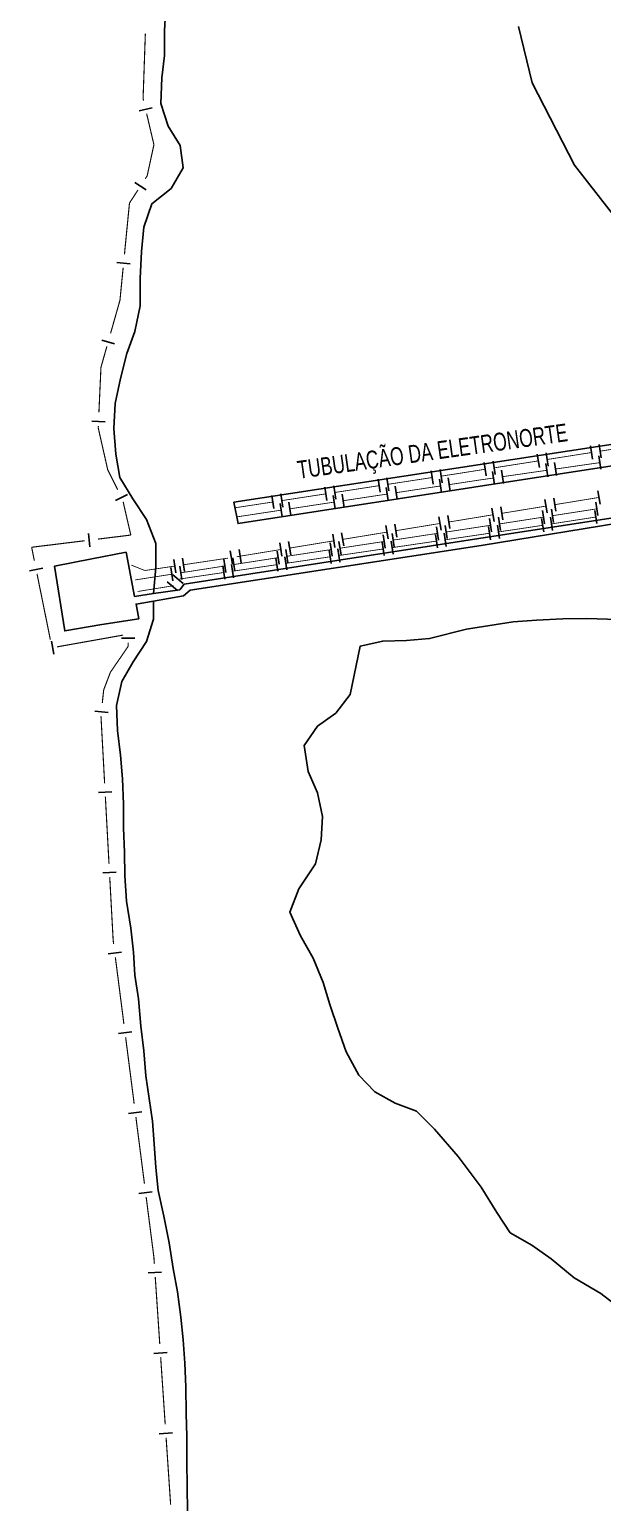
# Model space of a CAD drawing. Extents: x 200604 to 201918, y 4843538 to 4845237.
# Drawn here: x 200637.4 to 200765.4, y 4843894 to 4844223.9 of the extents above; entities that cross this region are included whole.
import ezdxf

# ---------------------------------------------------------------- set-up
doc = ezdxf.new("R2010")
doc.units = 0
doc.header["$LTSCALE"] = 1.5
doc.header["$MEASUREMENT"] = 0
for name, color, linetype in [('CD_MALHA_LOTES', 7, 'CONTINUOUS'), ('HD-ADUTORAS', 170, 'CONTINUOUS'), ('HD-CURSO-PERENE', 170, 'CONTINUOUS'), ('HD-TXT-ADUTORA', 170, 'CONTINUOUS'), ('LM-LIM-SETORES-BAIRROS', 250, 'CONTINUOUS'), ('RU-EMBARC-TRAPICHE', 7, 'CONTINUOUS'), ('RU-QUADRA', 210, 'CONTINUOUS')]:
    doc.layers.add(name, color=color, linetype=linetype)
doc.styles.add('ARIAL', font='ARIAL.SHX')

msp = doc.modelspace()

# ---------------------------------------------------------------- linework, layer by layer
at = {"layer": 'CD_MALHA_LOTES', "linetype": 'Continuous', "flags": 128}
for points in [[(200769.68, 4844180.03), (200759.13, 4844193.56), (200749.66, 4844211.96), (200746.62, 4844224.61)], [(200771.17, 4843936.59), (200765.02, 4843941.39), (200759.06, 4843944.91), (200753.92, 4843949.16), (200749.59, 4843952.22), (200744.76, 4843954.96), (200741.79, 4843959.52), (200738.3, 4843965.13), (200733.16, 4843972.03), (200727.88, 4843978.12), (200723.8, 4843982.18), (200719.1, 4843983.91), (200714.5, 4843986.5), (200710.94, 4843990.19), (200708.14, 4843995.41), (200706.23, 4844000.68), (200704.5, 4844005.97), (200702.97, 4844010.92), (200700.76, 4844016.36), (200697.93, 4844021.35), (200695.54, 4844026.66), (200697.58, 4844031.82), (200701.26, 4844037.42), (200702.55, 4844042.81), (200702.83, 4844047.99), (200701.72, 4844053.3), (200699.66, 4844058.09), (200698.71, 4844063.9), (200701.71, 4844068.22), (200705.83, 4844071.11), (200709.04, 4844075.24), (200711.28, 4844086.1), (200716.3, 4844087.21), (200721.59, 4844087.31), (200726.74, 4844087.77), (200735.01, 4844089.86), (200740.23, 4844090.67), (200745.43, 4844091.53), (200750.66, 4844091.85), (200756.52, 4844092.19), (200761.9, 4844092.25), (200768.8, 4844092.03)]]:
    msp.add_lwpolyline(points, dxfattribs=at)
at = {"layer": 'HD-ADUTORAS'}
for points in [[(200763.128234, 4844127.872357), (200762.661111, 4844130.835767)], [(200765.10384, 4844128.183772), (200764.636718, 4844131.147182)], [(200739.420956, 4844124.13538), (200738.953834, 4844127.098789)], [(200741.396563, 4844124.446795), (200740.92944, 4844127.410204)], [(200751.274595, 4844126.003869), (200750.807473, 4844128.967278)], [(200752.706004, 4844126.866433), (200753.13605, 4844123.897416)], [(200753.250201, 4844126.315283), (200752.783079, 4844129.278693)], [(200754.685349, 4844127.15313), (200755.115395, 4844124.184114)], [(200764.582072, 4844128.586617), (200765.012117, 4844125.6176)], [(200715.697993, 4844120.461041), (200715.242465, 4844123.426255)], [(200717.674802, 4844120.764726), (200717.219275, 4844123.72994)], [(200727.558849, 4844122.283151), (200727.103322, 4844125.248365)], [(200728.952292, 4844123.365241), (200729.403092, 4844120.399304)], [(200729.535659, 4844122.586836), (200729.080131, 4844125.55205)], [(200730.929583, 4844123.665774), (200731.380383, 4844120.699838)], [(200740.829937, 4844125.14625), (200741.259983, 4844122.177233)], [(200742.809282, 4844125.432947), (200743.239328, 4844122.46393)], [(200691.97628, 4844116.816822), (200691.520752, 4844119.782036)], [(200693.953089, 4844117.120507), (200693.497562, 4844120.085721)], [(200703.837136, 4844118.638932), (200703.381609, 4844121.604146)], [(200705.2248, 4844119.758838), (200705.675601, 4844116.792901)], [(200705.813946, 4844118.942617), (200705.358418, 4844121.907831)], [(200707.202091, 4844120.059371), (200707.652892, 4844117.093435)], [(200717.088546, 4844121.562039), (200717.539347, 4844118.596103)], [(200719.065837, 4844121.862573), (200719.516638, 4844118.896636)], [(200764.355467, 4844120.800865), (200764.840451, 4844117.840326)], [(200693.361055, 4844117.955636), (200693.811855, 4844114.9897)], [(200695.338346, 4844118.25617), (200695.789146, 4844115.290233)], [(200740.671156, 4844116.920996), (200741.156139, 4844113.960457)], [(200742.644848, 4844117.244319), (200743.129832, 4844114.28378)], [(200752.450288, 4844113.443541), (200751.990077, 4844116.408032)], [(200752.513311, 4844118.860931), (200752.998295, 4844115.900392)], [(200754.426615, 4844113.750348), (200753.966404, 4844116.714839)], [(200754.487004, 4844119.184253), (200754.971988, 4844116.223714)], [(200764.10174, 4844113.455789), (200763.640361, 4844116.420098)], [(200764.308251, 4844115.284384), (200763.848041, 4844118.248874)], [(200716.986844, 4844113.041128), (200717.471828, 4844110.080589)], [(200718.960537, 4844113.36445), (200719.44552, 4844110.403911)], [(200728.829, 4844114.981062), (200729.313983, 4844112.020523)], [(200730.701075, 4844110.104161), (200730.248977, 4844113.0699)], [(200730.802692, 4844115.304384), (200731.287676, 4844112.343845)], [(200740.586871, 4844111.611154), (200740.134773, 4844114.576893)], [(200742.344378, 4844110.121901), (200741.905626, 4844113.089644)], [(200742.564031, 4844111.912553), (200742.111932, 4844114.878292)], [(200752.244502, 4844111.610275), (200751.783124, 4844114.574584)], [(200754.220709, 4844111.917861), (200753.75933, 4844114.88217)], [(200705.144688, 4844111.101193), (200705.629672, 4844108.140654)], [(200707.118381, 4844111.424516), (200707.603364, 4844108.463977)], [(200716.86096, 4844107.99437), (200716.408862, 4844110.960109)], [(200718.838119, 4844108.295769), (200718.386021, 4844111.261508)], [(200728.494913, 4844108.074389), (200728.05616, 4844111.042132)], [(200728.723916, 4844109.802762), (200728.271817, 4844112.768501)], [(200730.473408, 4844108.366891), (200730.034655, 4844111.334633)], [(200740.365883, 4844109.8294), (200739.927131, 4844112.797142)], [(200682.247508, 4844107.350269), (200682.732492, 4844104.389731)], [(200684.221201, 4844107.673592), (200684.706184, 4844104.713053)], [(200693.135048, 4844104.377586), (200692.68295, 4844107.343325)], [(200693.302532, 4844109.161259), (200693.787516, 4844106.20072)], [(200695.112208, 4844104.678985), (200694.66011, 4844107.644723)], [(200695.276225, 4844109.484581), (200695.761208, 4844106.524042)], [(200704.752972, 4844104.564368), (200704.31422, 4844107.53211)], [(200704.998004, 4844106.185978), (200704.545906, 4844109.151717)], [(200706.731467, 4844104.856869), (200706.292715, 4844107.824612)], [(200706.975163, 4844106.487377), (200706.523065, 4844109.453116)], [(200716.623943, 4844106.319378), (200716.18519, 4844109.287121)], [(200718.602438, 4844106.61188), (200718.163685, 4844109.579623)], [(200669.427651, 4844100.67519), (200668.96518, 4844103.639329)], [(200669.611287, 4844105.460215), (200670.055107, 4844102.493226)], [(200671.403743, 4844100.983504), (200670.941273, 4844103.947643)], [(200671.58928, 4844105.756095), (200672.0331, 4844102.789106)], [(200681.011032, 4844101.054346), (200680.572279, 4844104.022089)], [(200681.284207, 4844102.525073), (200680.821737, 4844105.489212)], [(200682.989527, 4844101.346848), (200682.550774, 4844104.314591)], [(200683.2603, 4844102.833386), (200682.797829, 4844105.797526)], [(200692.882002, 4844102.809357), (200692.443249, 4844105.777099)], [(200694.860497, 4844103.101859), (200694.421744, 4844106.069601)], [(200670.445465, 4844098.534182), (200668.153544, 4844100.469925)], [(200671.73596, 4844100.062128), (200669.44404, 4844101.997872)]]:
    msp.add_lwpolyline(points, dxfattribs=at)
at = {"layer": 'HD-ADUTORAS', "const_width": 0.18}
for points in [[(200774.748311, 4844131.222551), (200764.870279, 4844129.665477)], [(200751.041034, 4844127.485573), (200741.163002, 4844125.928499)], [(200762.894672, 4844129.354062), (200753.01664, 4844127.796988)], [(200754.900372, 4844125.668622), (200764.797094, 4844127.102108)], [(200727.331086, 4844123.765758), (200717.447038, 4844122.247333)], [(200731.72, 4844124.44), (200729.307895, 4844124.069443)], [(200731.154983, 4844122.182806), (200737.086856, 4844123.084407)], [(200732.272773, 4844124.527133), (200731.72, 4844124.44)], [(200739.187395, 4844125.617085), (200732.272773, 4844124.527133)], [(200737.086856, 4844123.084407), (200737.65, 4844123.17)], [(200737.65, 4844123.17), (200741.04496, 4844123.661741)], [(200743.024305, 4844123.948439), (200752.921027, 4844125.381925)], [(200703.609373, 4844120.121539), (200693.725326, 4844118.603114)], [(200715.470229, 4844121.943648), (200705.586182, 4844120.425224)], [(200707.427492, 4844118.576403), (200717.313946, 4844120.079071)], [(200719.291237, 4844120.379605), (200729.177692, 4844121.882273)], [(200683.841279, 4844117.084689), (200683.29, 4844117)], [(200683.7, 4844114.97), (200693.586455, 4844116.472668)], [(200691.748516, 4844118.299429), (200683.841279, 4844117.084689)], [(200695.563746, 4844116.773202), (200705.450201, 4844118.275869)], [(200742.88734, 4844115.764049), (200752.755803, 4844117.380661)], [(200764.078146, 4844116.766629), (200754.19651, 4844115.232593)], [(200754.729496, 4844117.703984), (200764.597959, 4844119.320595)], [(200719.203028, 4844111.884181), (200729.071492, 4844113.500792)], [(200740.360822, 4844113.094024), (200730.475026, 4844111.58703)], [(200731.045184, 4844113.824115), (200740.913647, 4844115.440727)], [(200743.68, 4844113.6), (200742.337981, 4844113.395422)], [(200744.314874, 4844113.698558), (200743.68, 4844113.6)], [(200752.220183, 4844114.925786), (200744.314874, 4844113.698558)], [(200752.013813, 4844113.09243), (200749.049504, 4844112.631051)], [(200763.871051, 4844114.937944), (200753.990019, 4844113.400015)], [(200695.518717, 4844108.004312), (200705.38718, 4844109.620924)], [(200707.360873, 4844109.944246), (200717.229336, 4844111.560858)], [(200728.497867, 4844111.285632), (200718.61207, 4844109.778638)], [(200740.146507, 4844111.313271), (200730.254032, 4844109.850762)], [(200748.85, 4844112.6), (200742.125002, 4844111.605773)], [(200749.049504, 4844112.631051), (200748.85, 4844112.6)], [(200683.676561, 4844106.064378), (200693.545024, 4844107.68099)], [(200704.771955, 4844107.668847), (200694.886159, 4844106.161854)], [(200716.404566, 4844107.80325), (200706.512091, 4844106.340741)], [(200716.634911, 4844109.47724), (200706.749114, 4844107.970246)], [(200728.275537, 4844109.55826), (200718.383061, 4844108.095751)], [(200660.14, 4844104.19), (200662.926064, 4844103.077413)], [(200662.926064, 4844103.077413), (200663.17, 4844102.98)], [(200663.17, 4844102.98), (200669.833197, 4844103.976721)], [(200681.052972, 4844104.007142), (200671.172508, 4844102.465573)], [(200671.81119, 4844104.272601), (200681.701153, 4844105.752)], [(200692.662626, 4844104.293228), (200682.77015, 4844102.830719)], [(200692.909528, 4844105.857025), (200683.029065, 4844104.315456)], [(200704.533596, 4844106.048239), (200694.641121, 4844104.58573)], [(200661.292044, 4844100.924004), (200661.01, 4844100.88)], [(200669.196415, 4844102.15726), (200661.292044, 4844100.924004)], [(200669.50117, 4844099.740826), (200669.34, 4844099.55)], [(200680.791655, 4844102.538218), (200670.89918, 4844101.075709)], [(200661.688964, 4844098.314063), (200661.54, 4844098.29)], [(200669.34, 4844099.55), (200661.688964, 4844098.314063)]]:
    msp.add_lwpolyline(points, dxfattribs=at)
at = {"layer": 'HD-CURSO-PERENE', "linetype": 'Continuous'}
for points in [[(200665.13, 4844097.82, 0.14), (200665.62, 4844103.64, 0.15), (200665.6, 4844109.03, 0.15), (200663.52, 4844114.41, 0.15), (200660.45, 4844118.99, 0.15), (200657.6, 4844123.76, 0.15), (200656.65, 4844128.98, 0.15), (200656.24, 4844134.75, 0.15), (200656.56, 4844140.28, 0.15), (200657.73, 4844145.87, 0.15), (200659.13, 4844151.49, 0.15), (200660.9, 4844156.37, 0.15), (200662.1, 4844162.15, 0.15), (200662.14, 4844168.26, 0.15), (200662.38, 4844174.25, 0.15), (200662.97, 4844179.75, 0.15), (200664.75, 4844184.95, 0.15), (200669.06, 4844188.4, 0.15), (200671.69, 4844192.96, 0.15), (200671.06, 4844197.96, 0.15), (200668.38, 4844202.29, 0.15), (200666.75, 4844207.33, 0.15), (200666.96, 4844213.07, 0.15), (200667.54, 4844218.08, 0.15), (200667.58, 4844223.69, 0.15), (200667.83, 4844228.92, 0.26)], [(200672.7, 4843892.84, 0.15), (200672.6, 4843898.05, 0.15), (200672.56, 4843904.01, 0.15), (200672.51, 4843909.45, 0.15), (200672.41, 4843914.58, 0.15), (200672.29, 4843920.53, 0.15), (200672.1, 4843925.8, 0.15), (200671.74, 4843931.01, 0.15), (200671.2, 4843936.12, 0.15), (200670.44, 4843941.76, 0.15), (200669.47, 4843947.01, 0.15), (200668.61, 4843952.69, 0.15), (200667.42, 4843958.71, 0.15), (200666.17, 4843964.43, 0.15), (200665.62, 4843969.57, 0.16), (200665.24, 4843974.84, 0.16), (200664.85, 4843979.94, 0.16), (200664.14, 4843984.99, 0.16), (200663.42, 4843990.07, 0.16), (200662.92, 4843995.61, 0.16), (200662.28, 4844001.12, 0.16), (200661.76, 4844007.23, 0.16), (200660.96, 4844012.58, 0.16), (200660.6, 4844017.68, 0.16), (200660.07, 4844023.07, 0.16), (200659.08, 4844029.05, 0.16), (200658.66, 4844034.85, 0.16), (200658.62, 4844039.98, 0.16), (200658.38, 4844045.44, 0.16), (200658.37, 4844050.77, 0.16), (200658.21, 4844056.39, 0.16), (200657.76, 4844061.69, 0.16), (200657.09, 4844067.25, 0.16), (200656.8, 4844072.84, 0.16), (200657.99, 4844078.2, 0.16), (200660.57, 4844082.6, 0.16), (200663.51, 4844087.15, 0.16), (200665.06, 4844092.13, 0.16), (200665.13, 4844096.17, 0.15)]]:
    msp.add_polyline3d(points, dxfattribs=at)
at = {"layer": 'LM-LIM-SETORES-BAIRROS', "const_width": 0.25}
for points in [[(200662.77, 4844208.47), (200663.275211, 4844222.979171)], [(200662.880152, 4844208.000718), (200662.77, 4844208.47)], [(200665.19, 4844198.16), (200663.565691, 4844205.080095)], [(200663.68, 4844191.18), (200665.001431, 4844197.288335)], [(200665.001431, 4844197.288335), (200665.19, 4844198.16)], [(200663.270732, 4844190.551074), (200663.68, 4844191.18)], [(200659.73, 4844185.11), (200661.634457, 4844188.036596)], [(200658.611013, 4844173.656223), (200659.680576, 4844184.604101)], [(200659.680576, 4844184.604101), (200659.73, 4844185.11)], [(200657.61, 4844163.41), (200658.319315, 4844170.670438)], [(200655.512188, 4844155.996085), (200657.418053, 4844162.731638)], [(200657.418053, 4844162.731638), (200657.61, 4844163.41)], [(200653.36, 4844148.39), (200654.695388, 4844153.109419)], [(200652.904644, 4844138.304984), (200653.355702, 4844148.294807)], [(200653.355702, 4844148.294807), (200653.36, 4844148.39)], [(200652.75, 4844134.88), (200652.769327, 4844135.308038)], [(200652.876176, 4844134.322576), (200652.75, 4844134.88)], [(200654.88, 4844125.47), (200652.876176, 4844134.322576)], [(200655.292493, 4844124.643776), (200654.88, 4844125.47)], [(200657.0792, 4844121.064995), (200655.292493, 4844124.643776)], [(200660.03, 4844110.91), (200658.315286, 4844118.343569)], [(200637.88, 4844108.18), (200649.73666, 4844109.641341)], [(200652.714131, 4844110.008316), (200659.661561, 4844110.864591)], [(200659.661561, 4844110.864591), (200660.03, 4844110.91)], [(200637.890647, 4844108.127444), (200637.88, 4844108.18)], [(200638.486294, 4844105.187171), (200637.890647, 4844108.127444)], [(200642.060179, 4844087.545534), (200639.081942, 4844102.246898)], [(200658.317008, 4844088.551625), (200643.549736, 4844085.919576)], [(200659.43, 4844086.02), (200659.43, 4844086.880533)], [(200655.48, 4844080.26), (200659.351123, 4844085.90498)], [(200659.351123, 4844085.90498), (200659.43, 4844086.02)], [(200653.97, 4844076.31), (200655.424584, 4844080.115039)], [(200655.424584, 4844080.115039), (200655.48, 4844080.26)], [(200653.661809, 4844073.399864), (200653.872436, 4844075.388742)], [(200653.872436, 4844075.388742), (200653.97, 4844076.31)], [(200654.181331, 4844055.438104), (200653.367283, 4844070.415998)], [(200655.15819, 4844037.46463), (200654.344141, 4844052.442525)], [(200656.09, 4844020.32), (200655.320999, 4844034.469051)], [(200656.195731, 4844019.496695), (200656.09, 4844020.32)], [(200658.488502, 4844001.643314), (200656.577859, 4844016.521131)], [(200660.781273, 4843983.789934), (200658.87063, 4843998.667751)], [(200663.074044, 4843965.936553), (200661.163402, 4843980.81437)], [(200665.19, 4843949.46), (200663.456173, 4843962.96099)], [(200665.216155, 4843949.072748), (200665.19, 4843949.46)], [(200665.283542, 4843948.075021), (200665.216155, 4843949.072748)], [(200666.496511, 4843930.115936), (200665.485704, 4843945.08184)], [(200667.70948, 4843912.156852), (200666.698673, 4843927.122756)], [(200668.922449, 4843894.197768), (200667.911641, 4843909.163671)]]:
    msp.add_lwpolyline(points, dxfattribs=at)
at = {"layer": 'LM-LIM-SETORES-BAIRROS'}
for points in [[(200664.797489, 4844206.396406), (200661.876866, 4844205.710867)], [(200663.437121, 4844188.056618), (200660.922642, 4844189.692893)], [(200659.90944, 4844171.51985), (200656.923655, 4844171.811549)], [(200656.410987, 4844153.663241), (200653.524322, 4844154.480041)], [(200654.312906, 4844136.239361), (200651.315959, 4844136.374679)], [(200659.314597, 4844119.94562), (200656.630511, 4844118.605589)], [(200650.912638, 4844108.27493), (200650.545663, 4844111.252401)], [(200640.353529, 4844103.524813), (200637.413256, 4844102.929166)], [(200642.302046, 4844087.220833), (200642.828456, 4844084.267379)], [(200660.93, 4844087.880533), (200657.93, 4844087.880533)], [(200654.942839, 4844071.253015), (200651.959522, 4844071.568957)], [(200655.787661, 4844053.522456), (200652.792082, 4844053.359646)], [(200656.764519, 4844035.548983), (200653.76894, 4844035.386173)], [(200657.938265, 4844017.70405), (200654.962701, 4844017.321922)], [(200660.231036, 4843999.85067), (200657.255472, 4843999.468541)], [(200662.523807, 4843981.997289), (200659.548244, 4843981.61516)], [(200664.816578, 4843964.143908), (200661.841015, 4843963.76178)], [(200666.914907, 4843946.180648), (200663.921726, 4843945.978486)], [(200668.127876, 4843928.221563), (200665.134695, 4843928.019402)], [(200669.340845, 4843910.262479), (200666.347664, 4843910.060318)]]:
    msp.add_lwpolyline(points, dxfattribs=at)
at = {"layer": 'RU-EMBARC-TRAPICHE', "linetype": 'Continuous'}
msp.add_polyline3d([(200683.03, 4844118.27, 4.81), (200770.64, 4844131.68, 5.39), (200781.62, 4844133.36, 5.39), (200781.66, 4844128.56, 5.39), (200772.36, 4844127.13, 5.39), (200684, 4844113.49, 4.8)], close=True, dxfattribs=at)
msp.add_polyline3d([(200772.88, 4844114.21, 5.82), (200738.26, 4844108.6, 5.7), (200673.27, 4844098.59, 5.63), (200671.76, 4844097.33, 5.64), (200665.13, 4844096.17, 4.56), (200661.19, 4844095.5, 4.56), (200661.82, 4844092.21, 4.55), (200653.56, 4844090.93, 4.54), (200645.27, 4844089.49, 4.44), (200643.01, 4844103.97, 4.44), (200651.29, 4844105.57, 4.44), (200658.96, 4844107.05, 13.86), (200660.86, 4844097.2, 13.87), (200665.13, 4844097.82, 13.87), (200670.95, 4844098.66, 5.52), (200671.93, 4844099.91, 5.53), (200737.73, 4844110.11, 5.56), (200773.03, 4844115.61, 5.57)], dxfattribs=at)
at = {"layer": 'RU-QUADRA', "linetype": 'Continuous'}
for points in [[(200746.62, 4844224.61), (200749.66, 4844211.96), (200759.13, 4844193.56), (200769.68, 4844180.03)], [(200768.8, 4844092.03), (200761.9, 4844092.25), (200756.52, 4844092.19), (200750.66, 4844091.85), (200745.43, 4844091.53), (200740.23, 4844090.67), (200735.01, 4844089.86), (200726.74, 4844087.77), (200721.59, 4844087.31), (200716.3, 4844087.21), (200711.28, 4844086.1), (200709.04, 4844075.24), (200705.83, 4844071.11), (200701.71, 4844068.22), (200698.71, 4844063.9), (200699.66, 4844058.09), (200701.72, 4844053.3), (200702.83, 4844047.99), (200702.55, 4844042.81), (200701.26, 4844037.42), (200697.58, 4844031.82), (200695.54, 4844026.66), (200697.93, 4844021.35), (200700.76, 4844016.36), (200702.97, 4844010.92), (200704.5, 4844005.97), (200706.23, 4844000.68), (200708.14, 4843995.41), (200710.94, 4843990.19), (200714.5, 4843986.5), (200719.1, 4843983.91), (200723.8, 4843982.18), (200727.88, 4843978.12), (200733.16, 4843972.03), (200738.3, 4843965.13), (200741.79, 4843959.52), (200744.76, 4843954.96), (200749.59, 4843952.22), (200753.92, 4843949.16), (200759.06, 4843944.91), (200765.02, 4843941.39), (200771.17, 4843936.59)]]:
    msp.add_lwpolyline(points, dxfattribs=at)

# ---------------------------------------------------------------- texts
at = {"layer": 'HD-TXT-ADUTORA', "style": 'ARIAL', "width": 0.7}
msp.add_text('TUBULAÇÃO DA ELETRONORTE', height=4, rotation=8, dxfattribs=at).set_placement((200697.54, 4844123.46))

doc.saveas('drawing.dxf')
